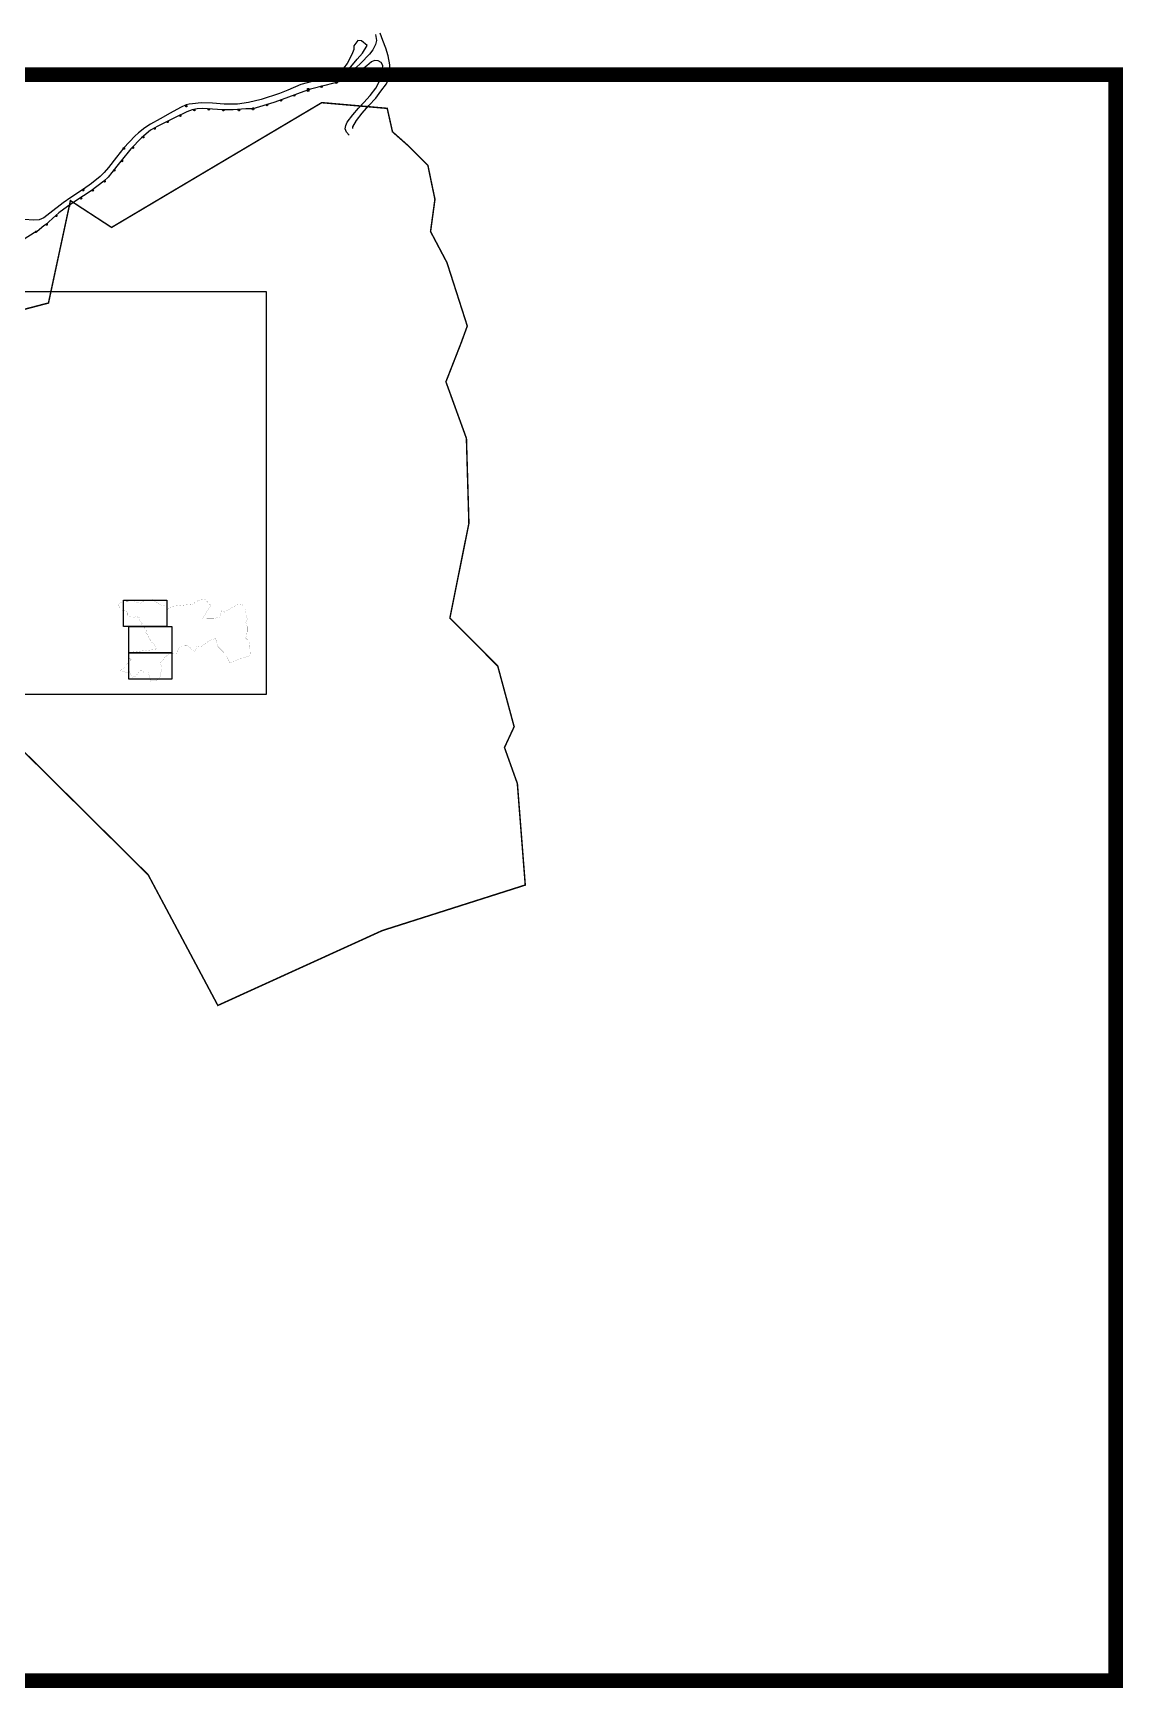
# Model space of a CAD drawing. Extents: x 296690 to 298491, y 586647 to 587790.
# Drawn here: x 297747 to 298491, y 586647 to 587776 of the extents above; entities that cross this region are included whole.
import ezdxf

# ---------------------------------------------------------------- set-up
doc = ezdxf.new("R2010")
doc.units = 0
doc.header["$MEASUREMENT"] = 0
doc.set_wipeout_variables(frame=1)
doc.linetypes.add('PHANTOM2', pattern=[1.25, 0.625, -0.125, 0.125, -0.125, 0.125, -0.125])
for name, color, linetype in [('_조사구역', 6, 'Continuous'), ('도로_아스콘', 1, 'Continuous'), ('조명', 253, 'Continuous'), ('집수맨홀', 144, 'Continuous')]:
    doc.layers.add(name, color=color, linetype=linetype)

# ---------------------------------------------------------------- blocks, each defined once
blk = doc.blocks.new('조명')
at = {"layer": '조명', "color": 0}
for p, q in [((-0.5, 0.2), (-0.5, 0.2)), ((-0.5, 0.1), (-0.5, 0.1)), ((-0.4, 0.2), (-0.4, 0.2)), ((-0.4, 0.1), (-0.4, 0.1)), ((-0.4, 0.1), (-0.4, 0.1)), ((-0.3, 0.4), (-0.3, 0.4)), ((-0.3, 0.3), (-0.3, 0.3)), ((-0.3, 0.3), (-0.3, 0.3)), ((-0.3, 0.2), (-0.3, 0.2)), ((-0.3, 0.1), (-0.3, 0.1)), ((-0.3, 0.1), (-0.3, 0.1)), ((-0.3, 0.1), (-0.3, 0.1)), ((-0.2, 0.5), (-0.2, 0.5)), ((-0.2, 0.4), (-0.2, 0.4)), ((-0.2, 0.3), (-0.2, 0.3)), ((-0.2, 0.2), (-0.2, 0.2)), ((-0.2, 0.1), (-0.2, 0.1)), ((-0.2, 0.1), (-0.2, 0.1)), ((-0.1, 0.5), (-0.1, 0.5)), ((-0.1, 0.4), (-0.1, 0.4)), ((-0.1, 0.4), (-0.1, 0.4)), ((-0.1, 0.3), (-0.1, 0.3)), ((-0.1, 0.2), (-0.1, 0.2)), ((-0.1, 0.2), (-0.1, 0.2)), ((-0.1, 0.1), (-0.1, 0.1)), ((-0.1, 0.1), (-0.1, 0.1)), ((-0.1, 0.1), (-0.1, 0.1)), ((0, 0.5), (0, 0.5)), ((0, 0.4), (0, 0.4)), ((0, 0.3), (0, 0.3)), ((0, 0.2), (0, 0.2)), ((0, 0.1), (0, 0.1)), ((0, 0.1), (0, 0.1)), ((0.1, 0.5), (0.1, 0.5)), ((0.1, 0.5), (0.1, 0.5)), ((0.1, 0.4), (0.1, 0.4)), ((0.1, 0.3), (0.1, 0.3)), ((0.1, 0.3), (0.1, 0.3)), ((0.1, 0.2), (0.1, 0.2)), ((0.1, 0.1), (0.1, 0.1)), ((0.1, 0.1), (0.1, 0.1)), ((0.1, 0.1), (0.1, 0.1)), ((0.2, 0.4), (0.2, 0.4)), ((0.2, 0.3), (0.2, 0.3)), ((0.2, 0.2), (0.2, 0.2)), ((0.2, 0.1), (0.2, 0.1)), ((0.2, 0.1), (0.2, 0.1)), ((0.3, 0.4), (0.3, 0.4)), ((0.3, 0.3), (0.3, 0.3)), ((0.3, 0.2), (0.3, 0.2)), ((0.3, 0.2), (0.3, 0.2)), ((0.3, 0.1), (0.3, 0.1)), ((0.3, 0.1), (0.3, 0.1)), ((0.3, 0.1), (0.3, 0.1)), ((0.4, 0.3), (0.4, 0.3)), ((0.4, 0.2), (0.4, 0.2)), ((0.4, 0.1), (0.4, 0.1)), ((0.4, 0.1), (0.4, 0.1)), ((0.5, 0.1), (0.5, 0.1)), ((-0.5, 0), (-0.5, 0)), ((-0.5, -0.1), (-0.5, -0.1)), ((-0.4, 0), (-0.4, 0)), ((-0.4, -0.1), (-0.4, -0.1)), ((-0.4, -0.2), (-0.4, -0.2)), ((-0.4, -0.3), (-0.4, -0.3)), ((-0.3, 0), (-0.3, 0)), ((-0.3, 0), (-0.3, 0)), ((-0.3, -0.1), (-0.3, -0.1)), ((-0.3, -0.2), (-0.3, -0.2)), ((-0.3, -0.2), (-0.3, -0.2)), ((-0.3, -0.3), (-0.3, -0.3)), ((-0.3, -0.3), (-0.3, -0.3)), ((-0.3, -0.3), (-0.3, -0.3)), ((-0.2, 0), (-0.2, 0)), ((-0.2, -0.1), (-0.2, -0.1)), ((-0.2, -0.2), (-0.2, -0.2)), ((-0.2, -0.3), (-0.2, -0.3)), ((-0.2, -0.3), (-0.2, -0.3)), ((-0.2, -0.4), (-0.2, -0.4)), ((-0.1, 0), (-0.1, 0)), ((-0.1, -0.1), (-0.1, -0.1)), ((-0.1, -0.1), (-0.1, -0.1)), ((-0.1, -0.2), (-0.1, -0.2)), ((-0.1, -0.3), (-0.1, -0.3)), ((-0.1, -0.3), (-0.1, -0.3)), ((-0.1, -0.3), (-0.1, -0.3)), ((-0.1, -0.4), (-0.1, -0.4)), ((-0.1, -0.4), (-0.1, -0.4)), ((0, 0), (0, 0)), ((0, -0.1), (0, -0.1)), ((0, -0.2), (0, -0.2)), ((0, -0.3), (0, -0.3)), ((0, -0.3), (0, -0.3)), ((0, -0.4), (0, -0.4)), ((0.1, 0), (0.1, 0)), ((0.1, 0), (0.1, 0)), ((0.1, -0.1), (0.1, -0.1)), ((0.1, -0.2), (0.1, -0.2)), ((0.1, -0.2), (0.1, -0.2)), ((0.1, -0.3), (0.1, -0.3)), ((0.1, -0.3), (0.1, -0.3)), ((0.1, -0.3), (0.1, -0.3)), ((0.1, -0.4), (0.1, -0.4)), ((0.2, 0), (0.2, 0)), ((0.2, -0.1), (0.2, -0.1)), ((0.2, -0.2), (0.2, -0.2)), ((0.2, -0.3), (0.2, -0.3)), ((0.2, -0.3), (0.2, -0.3)), ((0.2, -0.4), (0.2, -0.4)), ((0.3, 0), (0.3, 0)), ((0.3, -0.1), (0.3, -0.1)), ((0.3, -0.1), (0.3, -0.1)), ((0.3, -0.2), (0.3, -0.2)), ((0.3, -0.3), (0.3, -0.3)), ((0.3, -0.3), (0.3, -0.3)), ((0.3, -0.3), (0.3, -0.3)), ((0.3, -0.4), (0.3, -0.4)), ((0.4, 0), (0.4, 0)), ((0.4, -0.1), (0.4, -0.1)), ((0.4, -0.2), (0.4, -0.2)), ((0.4, -0.3), (0.4, -0.3)), ((0.5, 0), (0.5, 0)), ((0.5, -0.2), (0.5, -0.2))]:
    blk.add_line(p, q, dxfattribs=at)
at = {"layer": '조명'}
blk.add_circle((0, 0), 0.5, dxfattribs=at)
blk = doc.blocks.new('집수맨홀')
at = {"layer": '집수맨홀'}
blk.add_lwpolyline([(-0.4, 0.4), (0.4, 0.4), (0.4, -0.4), (-0.4, -0.4)], close=True, dxfattribs=at)
at = {"layer": '집수맨홀', "color": 251}
for points in [[(-0.4, 0.3), (0.4, 0.3)], [(-0.4, 0.2), (0.4, 0.2)], [(-0.4, 0.1), (0.4, 0.1)], [(-0.4, 0.1), (0.4, 0.1)], [(-0.4, 0), (0.4, 0)], [(-0.4, -0.1), (0.4, -0.1)], [(-0.4, -0.2), (0.4, -0.2)], [(-0.4, -0.2), (0.4, -0.2)], [(-0.4, -0.3), (0.4, -0.3)]]:
    blk.add_lwpolyline(points, dxfattribs=at)

msp = doc.modelspace()

# ---------------------------------------------------------------- linework, layer by layer
at = {"color": 0, "const_width": 10}
msp.add_lwpolyline([(296747.9, 587748.1), (298486.4, 587748.1), (298486.4, 586651.6), (296747.9, 586651.6)], close=True, dxfattribs=at)
msp.add_lwpolyline([(296747.9, 587748.1), (298486.4, 587748.1), (298486.4, 586651.6), (296747.9, 586651.6)], close=True, dxfattribs=at)
msp.add_lwpolyline([(297456.2, 587325), (297456.2, 587600), (297906.2, 587600), (297906.2, 587325), (297456.2, 587325)])
at = {"layer": '_조사구역', "color": 1, "linetype": 'PHANTOM2', "ltscale": 10, "const_width": 1, "flags": 128}
msp.add_lwpolyline([(296888.8, 587577.3), (296916.2, 587564.9), (296917.2, 587547), (296944.1, 587499.9), (296962.6, 587506.3), (296964.4, 587470.6), (296997, 587434.8), (296987.4, 587416.5), (297013.5, 587382.9), (297017.8, 587370.1), (297028.9, 587352.6), (297029.9, 587342.8), (297037.3, 587334.6), (297040.6, 587315), (297070.5, 587308.5), (297100.6, 587240.5), (296816.9, 587204), (296810, 587153.7), (296842.8, 587123.7), (296813.2, 587102.5), (296801.9, 587080.6), (296792.4, 587066.6), (296781, 587054), (296729.3, 587013.6), (296789.9, 586992.3), (296824.6, 587004.3), (296850.2, 586942.2), (296893.7, 586957), (296943.2, 587021.7), (296972.1, 587000), (296987, 586998.1), (297023.2, 586997.9), (297046.9, 586904.3), (297072.4, 586919.3), (297092.1, 586914.8), (297140, 586929.4), (297161.3, 587039.3), (297169.7, 587043.4), (297143.7, 587095.6), (297202.3, 587171.7), (297208.2, 587171.6), (297223.3, 587185.2), (297231.7, 587208.9), (297261.6, 587209.7), (297274.5, 587204.6), (297288.7, 587207.3), (297312.6, 587205.4), (297330.4, 587243.5), (297352.2, 587274.9), (297366.2, 587284.3), (297417, 587287.7), (297445.1, 587268.3), (297503.6, 587227.8), (297524, 587277.1), (297579.6, 587285.3), (297639.3, 587334.8), (297716.7, 587370), (297740.3, 587286.2), (297825.5, 587201.8), (297873.1, 587112.6), (297985.4, 587163.7), (298083.1, 587194.8), (298077.7, 587264.1), (298068.9, 587288.7), (298075.5, 587302.9), (298064.3, 587344.3), (298031.6, 587377.1), (298044.6, 587441.8), (298042.9, 587499.8), (298028.9, 587538.4), (298039.3, 587565), (298043.5, 587576.5), (298029.6, 587619.8), (298018.4, 587641), (298021.4, 587663), (298018.7, 587675.9), (298016.6, 587686.1), (298003.7, 587699.1), (297992.4, 587709.1), (297988.8, 587725.1), (297944.1, 587729), (297800.5, 587643.8), (297772.4, 587662.1), (297757.4, 587592.2), (297693.2, 587575.4), (297656.5, 587574), (297572.2, 587570.9), (297613.4, 587635.7), (297629, 587661.3), (297640, 587677), (297661, 587707.2), (297598.6, 587775.4), (297577.8, 587771.5), (297529.2, 587759.2), (297490.3, 587737.1), (297479.3, 587721.3), (297455, 587717.5), (297250.9, 587692.8), (297212.3, 587661.7), (297187.6, 587688.5), (297176, 587696.2), (297149.5, 587697.3), (297117.9, 587719), (297086, 587732.6), (297066.4, 587740.8), (297055.8, 587761.2), (297045.6, 587752.8), (296998.6, 587747.2), (296975.9, 587745.8), (296966.6, 587742.5), (296946.7, 587733.5), (296916.7, 587715.6), (296875.9, 587729.4), (296872.7, 587730), (296872.4, 587730.1), (296864.9, 587731.6), (296743.3, 587733.7), (296691.6, 587698.8), (296718.1, 587653.8), (296730.2, 587649.1), (296737.5, 587637.8), (296758.7, 587639.5), (296767.5, 587630.2), (296786.9, 587627), (296789.4, 587586.7), (296810.5, 587586.5), (296815.9, 587576.9), (296842.4, 587563.9), (296888.8, 587577.3)], dxfattribs=at)
at = {"layer": '도로_아스콘'}
for p, q in [((297980.7, 587775.5), (297981.5, 587771.4)), ((297985.7, 587771.4), (297983.9, 587776.5)), ((297965.9, 587765.3), (297964.7, 587761.8)), ((297966, 587767.9), (297965.9, 587765.3)), ((297968.7, 587771.4), (297966, 587767.9)), ((297971.3, 587771.3), (297968.7, 587771.4)), ((297975.1, 587768), (297971.3, 587771.3)), ((297972, 587762.8), (297975.1, 587768)), ((297978.9, 587765), (297976.7, 587762.1)), ((297980.9, 587768.6), (297978.9, 587765)), ((297981.5, 587771.4), (297980.9, 587768.6)), ((297987.8, 587766.1), (297985.7, 587771.4)), ((297989.5, 587761), (297987.8, 587766.1)), ((297959, 587752.5), (297953.7, 587747.9)), ((297961.5, 587755.8), (297959, 587752.5)), ((297964.7, 587761.8), (297961.5, 587755.8)), ((297962.9, 587752), (297968.2, 587758.6)), ((297967.3, 587752.7), (297964.3, 587750.4)), ((297970.8, 587755.9), (297967.3, 587752.7)), ((297968.2, 587758.6), (297972, 587762.8)), ((297974.8, 587754.1), (297969.7, 587750)), ((297976.7, 587762.1), (297970.8, 587755.9)), ((297978, 587756.8), (297974.8, 587754.1)), ((297980.2, 587757.7), (297978, 587756.8)), ((297982.7, 587757.5), (297980.2, 587757.7)), ((297984.6, 587756.4), (297982.7, 587757.5)), ((297985.7, 587754.3), (297984.6, 587756.4)), ((297985.6, 587752), (297985.7, 587754.3)), ((297990.7, 587754.8), (297989.5, 587761)), ((297990.5, 587749.4), (297990.7, 587754.8)), ((297929.8, 587741.3), (297920.8, 587737.5)), ((297938.5, 587743.6), (297929.8, 587741.3)), ((297949.1, 587745.8), (297938.5, 587743.6)), ((297951.4, 587742.1), (297946.2, 587740.8)), ((297953.7, 587747.9), (297949.1, 587745.8)), ((297957.5, 587743.7), (297951.4, 587742.1)), ((297964.6, 587746.6), (297957.5, 587743.7)), ((297962.8, 587751.2), (297962.9, 587752)), ((297963.5, 587750.3), (297962.8, 587751.2)), ((297964.3, 587750.4), (297963.5, 587750.3)), ((297969.7, 587750), (297964.6, 587746.6)), ((297981.1, 587739), (297983.1, 587742.7)), ((297983.1, 587742.7), (297984.6, 587747.2)), ((297984.5, 587736.8), (297988.2, 587741.8)), ((297984.6, 587747.2), (297985.6, 587752)), ((297988.2, 587741.8), (297990, 587745.9)), ((297990, 587745.9), (297990.5, 587749.4)), ((297902.7, 587731.2), (297894.1, 587729)), ((297915.2, 587735.2), (297902.7, 587731.2)), ((297919.6, 587732), (297911.3, 587729.1)), ((297920.8, 587737.5), (297915.2, 587735.2)), ((297929.4, 587735.8), (297919.6, 587732)), ((297936.3, 587738.2), (297929.4, 587735.8)), ((297946.2, 587740.8), (297936.3, 587738.2)), ((297972.9, 587729.1), (297977.1, 587733.8)), ((297976.3, 587727.1), (297981.1, 587732.1)), ((297977.1, 587733.8), (297981.1, 587739)), ((297981.1, 587732.1), (297984.5, 587736.8)), ((297844.4, 587719), (297832.2, 587713)), ((297840.5, 587721.9), (297833.8, 587718)), ((297847.5, 587725.8), (297840.5, 587721.9)), ((297851.9, 587722.7), (297844.4, 587719)), ((297851.5, 587727.5), (297847.5, 587725.8)), ((297853.5, 587728), (297851.5, 587727.5)), ((297855.6, 587724.1), (297851.9, 587722.7)), ((297855.8, 587728.3), (297853.5, 587728)), ((297858.9, 587724.7), (297855.6, 587724.1)), ((297861.8, 587728.9), (297855.8, 587728.3)), ((297862.7, 587725), (297858.9, 587724.7)), ((297869.4, 587728.6), (297861.8, 587728.9)), ((297876.3, 587724.2), (297862.7, 587725)), ((297877.4, 587727.9), (297869.4, 587728.6)), ((297883.5, 587724), (297876.3, 587724.2)), ((297880.7, 587727.9), (297877.4, 587727.9)), ((297886.6, 587728), (297880.7, 587727.9)), ((297892.2, 587724.7), (297883.5, 587724)), ((297894.1, 587729), (297886.6, 587728)), ((297897.1, 587724.7), (297892.2, 587724.7)), ((297911.3, 587729.1), (297897.1, 587724.7)), ((297961.5, 587715.7), (297965.2, 587720.6)), ((297965.2, 587720.6), (297969.2, 587725.3)), ((297967.9, 587716.9), (297971.8, 587721.9)), ((297969.2, 587725.3), (297972.9, 587729.1)), ((297971.8, 587721.9), (297976.3, 587727.1)), ((297819, 587708.4), (297816.4, 587706)), ((297823.3, 587711.9), (297819, 587708.4)), ((297827.2, 587710.1), (297820.9, 587704.9)), ((297827, 587714.4), (297823.3, 587711.9)), ((297833.8, 587718), (297827, 587714.4)), ((297829.6, 587711.6), (297827.2, 587710.1)), ((297832.2, 587713), (297829.6, 587711.6)), ((297960.1, 587711.2), (297960.5, 587713.3)), ((297961, 587708.8), (297960.1, 587711.2)), ((297960.5, 587713.3), (297961.5, 587715.7)), ((297962.8, 587706.7), (297961, 587708.8)), ((297965.4, 587712.5), (297967.9, 587716.9)), ((297965.4, 587711.4), (297965.4, 587712.5)), ((297808.9, 587698.1), (297803.9, 587691.8)), ((297816.4, 587706), (297808.9, 587698.1)), ((297813.7, 587697.4), (297811.8, 587695.2)), ((297820.9, 587704.9), (297813.7, 587697.4)), ((297798.5, 587684.8), (297795.5, 587681.3)), ((297803.9, 587691.8), (297798.5, 587684.8)), ((297806, 587688), (297800.8, 587681.4)), ((297811.8, 587695.2), (297806, 587688)), ((297786.8, 587673.8), (297781.3, 587669.9)), ((297795.2, 587675.3), (297786.5, 587668.8)), ((297792.8, 587678.5), (297786.8, 587673.8)), ((297795.5, 587681.3), (297792.8, 587678.5)), ((297798.1, 587678.2), (297795.2, 587675.3)), ((297800.8, 587681.4), (297798.1, 587678.2)), ((297772.7, 587664.3), (297767.4, 587660.7)), ((297776, 587662), (297770.4, 587658.1)), ((297781.3, 587669.9), (297772.7, 587664.3)), ((297786.5, 587668.8), (297776, 587662)), ((297754.3, 587650.4), (297751.1, 587649)), ((297758.4, 587653.5), (297754.3, 587650.4)), ((297762.4, 587651.9), (297755.4, 587645.6)), ((297767.4, 587660.7), (297758.4, 587653.5)), ((297764.4, 587653.7), (297762.4, 587651.9)), ((297770.4, 587658.1), (297764.4, 587653.7)), ((297747.6, 587640), (297740.8, 587635.7)), ((297747.1, 587648.7), (297741, 587649.3)), ((297751.1, 587649), (297747.1, 587648.7)), ((297749.7, 587641.1), (297747.6, 587640)), ((297754.2, 587644.9), (297749.7, 587641.1)), ((297755.4, 587645.6), (297754.2, 587644.9))]:
    msp.add_line(p, q, dxfattribs=at)

# ---------------------------------------------------------------- block references
at = {"layer": '조명'}
for p in [(297954, 587742.6), (297963.5, 587745.7), (297971.4, 587750.8), (297916.3, 587730.5), (297925.3, 587733.9), (297934.8, 587737.2), (297943.9, 587739.9), (297847.5, 587720.1), (297857.1, 587723.9), (297866.9, 587724.4), (297876.8, 587723.8), (297887.5, 587723.8), (297897.1, 587724.5), (297906.7, 587727.4), (297829.9, 587711.3), (297838.9, 587715.9), (297815.1, 587698.3), (297822.2, 587705.4), (297807.7, 587689.2), (297795.7, 587675.3), (297802.3, 587682.7), (297779.6, 587663.7), (297787.6, 587669.1), (297762.8, 587651.7), (297771.5, 587658.5), (297756.1, 587645.8)]:
    msp.add_blockref('조명', p, dxfattribs=at)
at = {"layer": '집수맨홀'}
for p in [(297986, 587752.4), (297934.8, 587738.2), (297851.6, 587726.6), (297897.3, 587725.1), (297808.9, 587697.7), (297781.1, 587669.4), (297748.9, 587640.9)]:
    msp.add_blockref('집수맨홀', p, dxfattribs=at)

# ---------------------------------------------------------------- next in the draw order: wipeouts: each hides what was drawn before it
msp.add_wipeout([(297867.6, 587389.4), (297808.7, 587389.4), (297808.7, 587371.4), (297812.2, 587371.4), (297812.2, 587335.4), (297841.7, 587335.4), (297841.7, 587371.4), (297867.6, 587371.4)]).translate(0, 0, 1417)

# ---------------------------------------------------------------- next in the draw order: linework, layer by layer
at = {"elevation": 764}
for points in [[(297808.7, 587371.4), (297808.7, 587389.4), (297838.2, 587389.4), (297838.2, 587371.4), (297808.7, 587371.4)], [(297812.2, 587353.4), (297812.2, 587371.4), (297841.7, 587371.4), (297841.7, 587353.4), (297812.2, 587353.4)], [(297812.2, 587335.4), (297812.2, 587353.4), (297841.7, 587353.4), (297841.7, 587335.4), (297812.2, 587335.4)]]:
    msp.add_lwpolyline(points, dxfattribs=at)
at = {"layer": '_조사구역', "color": 1, "linetype": 'PHANTOM2', "const_width": 0.0655, "elevation": 1417, "flags": 128}
msp.add_lwpolyline([(297817.7, 587378.1), (297819.5, 587377.2), (297819.5, 587376), (297821.2, 587372.9), (297822.4, 587373.3), (297822.5, 587371), (297824.6, 587368.6), (297823.9, 587367.4), (297825.6, 587365.2), (297825.8, 587364.3), (297826.5, 587363.2), (297826.6, 587362.5), (297827.1, 587362), (297827.2, 587360.7), (297829.2, 587360.2), (297831.1, 587355.7), (297812.5, 587353.7), (297811.9, 587350.5), (297814, 587348.5), (297812.1, 587347.1), (297811.3, 587345.7), (297810.7, 587344.8), (297809.9, 587344), (297806.5, 587341.4), (297810.4, 587339.9), (297812.7, 587340.7), (297814.3, 587336.6), (297817.1, 587337.5), (297820.5, 587341.6), (297822.3, 587340.2), (297823.3, 587340), (297825.7, 587340), (297827.1, 587333.8), (297828.8, 587334.8), (297830.1, 587334.4), (297833.2, 587335.3), (297834.8, 587342.5), (297835.3, 587342.7), (297833.7, 587346.2), (297837.6, 587351.1), (297838, 587351.1), (297839, 587351.9), (297839.6, 587353.5), (297841.6, 587353.5), (297842.4, 587353.1), (297843.3, 587353.3), (297844.9, 587353.1), (297846.1, 587355.6), (297847.6, 587357.6), (297848.5, 587358.2), (297851.8, 587358.4), (297853.7, 587357.1), (297857.4, 587354.3), (297858.8, 587357.5), (297862.5, 587358), (297866.5, 587361.2), (297871.6, 587363.3), (297873, 587357.8), (297878.5, 587352.2), (297881.4, 587346.3), (297888.9, 587349.5), (297895.3, 587351.4), (297895, 587355.9), (297894.5, 587357.5), (297895, 587358.5), (297894.3, 587361.2), (297892.2, 587363.4), (297893.1, 587367.6), (297893.1, 587371.4), (297892.2, 587373.9), (297893, 587375.6), (297893.2, 587376.4), (297892.4, 587379.3), (297891.7, 587380.7), (297891.9, 587382.1), (297891.8, 587382.9), (297891.6, 587383.6), (297890.8, 587384.5), (297890.1, 587385.1), (297889.9, 587386.2), (297887, 587386.5), (297877.4, 587381.1), (297875.6, 587382.4), (297874.5, 587377.8), (297870.3, 587376.8), (297867.9, 587376.8), (297862.4, 587376.7), (297865.2, 587380.9), (297866.2, 587382.5), (297867, 587383.5), (297868.4, 587385.5), (297864.4, 587390), (297863, 587389.8), (297859.9, 587389.1), (297857.3, 587387.7), (297856.5, 587386.7), (297854.9, 587386.4), (297841.5, 587385.1), (297839, 587383.1), (297837.4, 587384.9), (297836.7, 587385.4), (297834.9, 587385.6), (297832.9, 587387), (297830.8, 587388), (297829.5, 587388.5), (297828.9, 587389.9), (297828.2, 587389.3), (297825.1, 587389), (297823.6, 587389), (297823, 587388.8), (297821.7, 587388.2), (297819.7, 587387.1), (297817.1, 587388), (297816.8, 587388.1), (297816.8, 587388.1), (297816.3, 587388.2), (297808.4, 587388.5), (297805, 587386.3), (297806.6, 587383.3), (297807.4, 587383), (297807.9, 587382.2), (297809.3, 587382.3), (297809.8, 587381.7), (297811.1, 587381.5), (297811.2, 587378.8), (297812.6, 587378.8), (297812.9, 587378.1), (297814.6, 587377.3)], close=True, dxfattribs=at)

doc.saveas('drawing.dxf')
